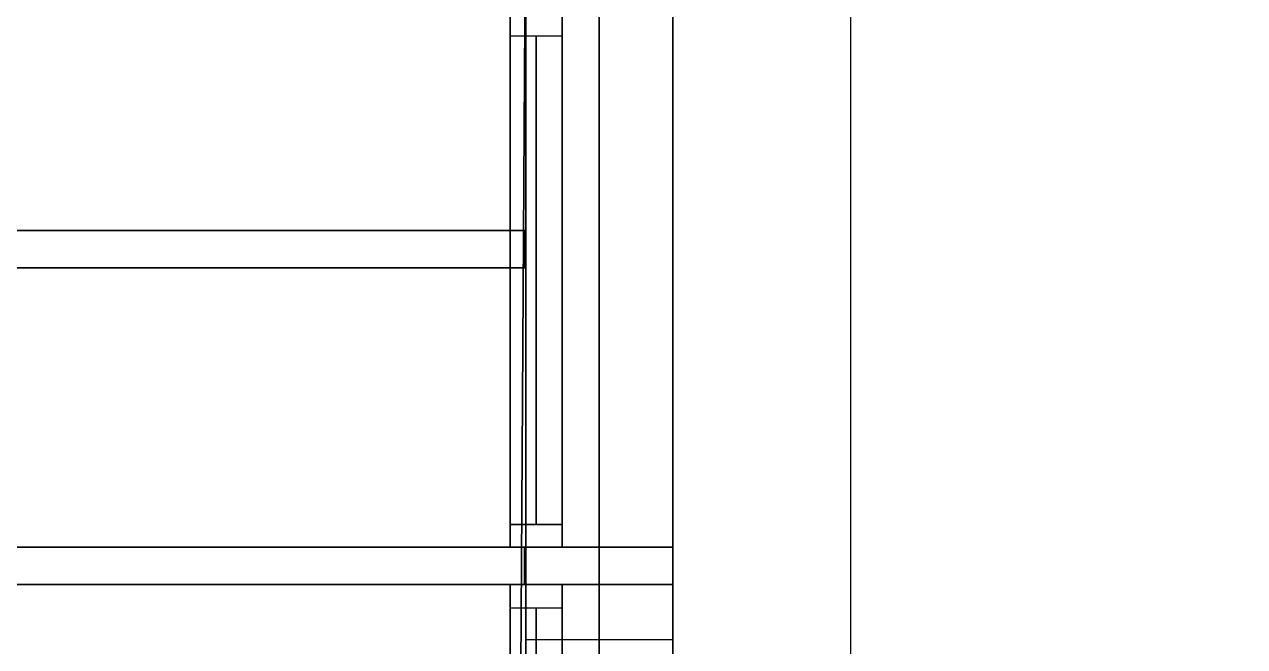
# Model space of a CAD drawing. Header units: millimetres. Extents: x 1429 to 3422, y 966 to 3043.
# Drawn here: x 2759.8 to 2971.5, y 2244.6 to 2352.6 of the extents above; entities that cross this region are included whole.
import ezdxf

# ---------------------------------------------------------------- set-up
doc = ezdxf.new("R2010")
doc.units = ezdxf.units.MM
doc.header["$MEASUREMENT"] = 0
for name, color, linetype in [('3D_BASE HORMIGON', 7, 'Continuous'), ('3D_CARPINTER_A', 7, 'Continuous'), ('3D_CUBIERTA', 7, 'Continuous'), ('3D_MURO', 1, 'Continuous'), ('3D_PILARES', 2, 'Continuous'), ('3D_PISO', 7, 'Continuous'), ('3D_VIDRIO', 131, 'Continuous'), ('3D_VIGAS', 5, 'Continuous')]:
    doc.layers.add(name, color=color, linetype=linetype)

msp = doc.modelspace()

# ---------------------------------------------------------------- linework, layer by layer
at = {"layer": '3D_BASE HORMIGON'}
for p, q in [((2872.29, 2258.63, 180), (2872.29, 2258.63)), ((2846.79, 2245.88, 180), (2846.79, 2245.88, 210)), ((2846.79, 2245.88, 210), (2872.29, 2245.88, 210)), ((2846.79, 2245.88, 180), (2872.29, 2245.88, 180)), ((2872.29, 2245.88, 180), (2872.29, 2245.88, 210))]:
    msp.add_line(p, q, dxfattribs=at)
for points in [[(2872.29, 2602.63), (2872.29, 1914.63), (2322.29, 1914.63), (2322.29, 2161.13), (2296.79, 2161.13), (2296.79, 2162.63), (1984.29, 2162.63), (1984.29, 2382.63), (2184.29, 2382.63), (2184.29, 2602.63), (2872.29, 2602.63)], [(2872.29, 2602.63), (2872.29, 1914.63)], [(2872.29, 1914.63), (2872.29, 2602.63)], [(2872.29, 2602.63), (2872.29, 1914.63)], [(2846.79, 2577.13), (2846.79, 1914.63)], [(2872.29, 2577.13), (2872.29, 1914.63)]]:
    msp.add_lwpolyline(points, dxfattribs=at)
for points in [[(2846.79, 2577.13, 180), (2846.79, 2245.88, 180), (2846.79, 1914.63, 180)], [(2846.79, 1914.63, 210), (2846.79, 2245.88, 210), (2846.79, 2577.13, 210)], [(2859.54, 2577.13, 210), (2859.54, 2245.88, 210), (2859.54, 1914.63, 210)], [(2859.54, 1914.63, 180), (2859.54, 2245.88, 180), (2859.54, 2577.13, 180)], [(2872.29, 1914.63, 210), (2872.29, 2245.88, 210), (2872.29, 2577.13, 210)], [(2872.29, 2577.13, 180), (2872.29, 2245.88, 180), (2872.29, 1914.63, 180)]]:
    msp.add_open_spline(points, degree=2, dxfattribs=at)
at = {"layer": '3D_CARPINTER_A'}
msp.add_polyline3d([(1457.29, 1914.63, 432.63), (1457.29, 1722.63, 432.63), (1657.29, 1722.63, 465.35), (1657.29, 1716.63, 465.35), (1689.23, 1716.63, 470.58), (1689.79, 1500.13, 470.67), (2294.09, 1500.13, 569.56), (2296.79, 1940.96, 570), (2844.09, 1940.13, 659.69), (2846.79, 2380.96, 660), (3394.09, 2380.13, 749.62), (3394.15, 3014.73, 749.57), (2759.79, 3017.13, 645.76), (2759.79, 2794.63, 645.76), (2562.29, 2794.63, 613.45), (2562.29, 2577.13, 613.45), (2209.79, 2577.13, 555.76), (2209.79, 2356.13, 555.76), (2010.79, 2356.13, 523.2), (2010.79, 2136.13, 523.2), (1657.29, 2136.13, 465.35), (1657.29, 1914.63, 465.35), (1457.29, 1914.63, 432.63)], dxfattribs=at)
for points in [[(3422.29, 2354.63, 220), (3055.62, 2061.29, 160), (2053.57, 1259.65, -3.97), (1686.9, 966.32, -63.97)], [(2844.09, 2261.88, 661.03), (2844.09, 2266.19, 661.03), (2844.09, 2274.51, 661.03), (2844.09, 2286.23, 661.03), (2844.09, 2297.38, 661.03), (2844.09, 2308.25, 661.03), (2844.09, 2319.12, 661.03), (2844.09, 2330.27, 661.03), (2844.09, 2341.99, 661.03), (2844.09, 2350.31, 661.03), (2844.09, 2354.63, 661.03)], [(2844.09, 2354.63, 540), (2844.09, 2350.31, 540), (2844.09, 2341.99, 540), (2844.09, 2330.27, 540), (2844.09, 2319.12, 540), (2844.09, 2308.25, 540), (2844.09, 2297.38, 540), (2844.09, 2286.23, 540), (2844.09, 2274.51, 540), (2844.09, 2266.19, 540), (2844.09, 2261.88, 540)], [(2853.09, 2261.88, 661.03), (2853.09, 2266.19, 661.03), (2853.09, 2274.51, 661.03), (2853.09, 2286.23, 661.03), (2853.09, 2297.38, 661.03), (2853.09, 2308.25, 661.03), (2853.09, 2319.12, 661.03), (2853.09, 2330.27, 661.03), (2853.09, 2341.99, 661.03), (2853.09, 2350.31, 661.03), (2853.09, 2354.63, 661.03)], [(2853.09, 2354.63, 540), (2853.09, 2350.31, 540), (2853.09, 2341.99, 540), (2853.09, 2330.27, 540), (2853.09, 2319.12, 540), (2853.09, 2308.25, 540), (2853.09, 2297.38, 540), (2853.09, 2286.23, 540), (2853.09, 2274.51, 540), (2853.09, 2266.19, 540), (2853.09, 2261.88, 540)], [(2844.09, 2350.67, 543.9), (2847.09, 2350.67, 543.9), (2850.09, 2350.67, 543.9), (2853.09, 2350.67, 543.9)], [(2844.09, 2350.67, 543.9), (2844.09, 2350.67, 617.47), (2844.09, 2350.67, 583.57), (2844.09, 2350.67, 657.13)], [(2844.09, 2350.67, 657.13), (2847.09, 2350.67, 657.13), (2850.09, 2350.67, 657.13), (2853.09, 2350.67, 657.13)], [(2853.09, 2350.67, 657.13), (2853.09, 2350.67, 583.57), (2853.09, 2350.67, 617.47), (2853.09, 2350.67, 543.9)], [(2844.09, 2265.84, 657.13), (2844.09, 2265.84, 583.57), (2844.09, 2265.84, 617.47), (2844.09, 2265.84, 543.9)], [(2853.09, 2265.83, 657.13), (2850.09, 2265.83, 657.13), (2847.09, 2265.83, 657.13), (2844.09, 2265.83, 657.13)], [(2844.09, 2265.83, 543.9), (2847.09, 2265.83, 543.9), (2850.09, 2265.83, 543.9), (2853.09, 2265.83, 543.9)], [(2853.09, 2265.83, 543.9), (2853.09, 2265.83, 617.47), (2853.09, 2265.83, 583.57), (2853.09, 2265.83, 657.13)], [(2853.09, 2261.88, 661.03), (2850.09, 2261.88, 661.03), (2847.09, 2261.88, 661.03), (2844.09, 2261.88, 661.03)], [(2844.09, 2261.88, 540), (2847.09, 2261.88, 540), (2850.09, 2261.88, 540), (2853.09, 2261.88, 540)], [(2844.09, 2261.88, 540), (2844.09, 2261.88, 620), (2844.09, 2261.88, 581.03), (2844.09, 2261.88, 661.03)], [(2853.09, 2261.88, 540), (2853.09, 2261.88, 620), (2853.09, 2261.88, 581.03), (2853.09, 2261.88, 661.03)], [(2844.09, 2151.88, 661.03), (2844.09, 2160.51, 661.03), (2844.09, 2177.88, 661.03), (2844.09, 2203.63, 661.03), (2844.09, 2229.37, 661.03), (2844.09, 2246.74, 661.03), (2844.09, 2255.38, 661.03)], [(2844.09, 2255.38, 661.03), (2847.09, 2255.38, 661.03), (2850.09, 2255.38, 661.03), (2853.09, 2255.38, 661.03)], [(2844.09, 2255.38, 661.03), (2844.09, 2255.38, 581.03), (2844.09, 2255.38, 620), (2844.09, 2255.38, 540)], [(2844.09, 2255.38, 540), (2847.09, 2255.38, 540), (2850.09, 2255.38, 540), (2853.09, 2255.38, 540)], [(2844.09, 2255.38, 540), (2844.09, 2246.74, 540), (2844.09, 2229.37, 540), (2844.09, 2203.63, 540), (2844.09, 2177.88, 540), (2844.09, 2160.51, 540), (2844.09, 2151.88, 540)], [(2853.09, 2151.88, 661.03), (2853.09, 2160.51, 661.03), (2853.09, 2177.88, 661.03), (2853.09, 2203.63, 661.03), (2853.09, 2229.37, 661.03), (2853.09, 2246.74, 661.03), (2853.09, 2255.38, 661.03)], [(2853.09, 2255.38, 540), (2853.09, 2246.74, 540), (2853.09, 2229.37, 540), (2853.09, 2203.63, 540), (2853.09, 2177.88, 540), (2853.09, 2160.51, 540), (2853.09, 2151.88, 540)], [(2853.09, 2255.38, 661.03), (2853.09, 2255.38, 581.03), (2853.09, 2255.38, 620), (2853.09, 2255.38, 540)], [(2844.09, 2251.37, 543.9), (2847.09, 2251.37, 543.9), (2850.09, 2251.37, 543.9), (2853.09, 2251.37, 543.9)], [(2844.09, 2251.37, 543.9), (2844.09, 2251.37, 617.47), (2844.09, 2251.37, 583.57), (2844.09, 2251.37, 657.13)], [(2844.09, 2251.37, 657.13), (2847.09, 2251.37, 657.13), (2850.09, 2251.37, 657.13), (2853.09, 2251.37, 657.13)], [(2853.09, 2155.88, 657.13), (2853.09, 2163.87, 657.13), (2853.09, 2179.87, 657.13), (2853.09, 2203.63, 657.13), (2853.09, 2227.38, 657.13), (2853.09, 2243.39, 657.13), (2853.09, 2251.37, 657.13)], [(2853.09, 2251.37, 543.9), (2853.09, 2243.39, 543.9), (2853.09, 2227.38, 543.9), (2853.09, 2203.63, 543.9), (2853.09, 2179.87, 543.9), (2853.09, 2163.87, 543.9), (2853.09, 2155.88, 543.9)], [(2853.09, 2251.37, 657.13), (2853.09, 2251.37, 583.57), (2853.09, 2251.37, 617.47), (2853.09, 2251.37, 543.9)]]:
    msp.add_open_spline(points, degree=3, dxfattribs=at)
for points, knots in [([(2844.09, 2265.84, 543.9), (2844.09, 2268.75, 543.9), (2844.09, 2275.72, 543.9), (2844.09, 2286.23, 543.9), (2844.09, 2297.38, 543.9), (2844.09, 2308.25, 543.9), (2844.09, 2319.12, 543.9), (2844.09, 2330.27, 543.9), (2844.09, 2340.78, 543.9), (2844.09, 2347.75, 543.9), (2844.09, 2350.67, 543.9)], [-423, -423, -423, -423, -414.0625, -401.125, -388.1875, -375.25, -362.3125, -349.375, -336.4375, -327.5, -327.5, -327.5, -327.5]), ([(2844.09, 2350.67, 657.13), (2844.09, 2347.75, 657.13), (2844.09, 2340.78, 657.13), (2844.09, 2330.27, 657.13), (2844.09, 2319.12, 657.13), (2844.09, 2308.25, 657.13), (2844.09, 2297.38, 657.13), (2844.09, 2286.23, 657.13), (2844.09, 2275.72, 657.13), (2844.09, 2268.75, 657.13), (2844.09, 2265.84, 657.13)], [-95.5, -95.5, -95.5, -95.5, -86.5625, -73.625, -60.6875, -47.75, -34.8125, -21.875, -8.9375, 0, 0, 0, 0]), ([(2853.09, 2265.83, 657.13), (2853.09, 2273.63, 657.13), (2853.09, 2284.56, 657.13), (2853.09, 2298.22, 657.13), (2853.09, 2308.25, 657.13), (2853.09, 2318.28, 657.13), (2853.09, 2331.94, 657.13), (2853.09, 2342.87, 657.13), (2853.09, 2350.67, 657.13)], [0, 0, 0, 0, 23.875, 35.8125, 47.75, 59.6875, 71.625, 95.5, 95.5, 95.5, 95.5]), ([(2853.09, 2350.67, 543.9), (2853.09, 2342.87, 543.9), (2853.09, 2331.94, 543.9), (2853.09, 2318.28, 543.9), (2853.09, 2308.25, 543.9), (2853.09, 2298.22, 543.9), (2853.09, 2284.56, 543.9), (2853.09, 2273.63, 543.9), (2853.09, 2265.83, 543.9)], [327.5, 327.5, 327.5, 327.5, 351.375, 363.3125, 375.25, 387.1875, 399.125, 423, 423, 423, 423]), ([(2844.09, 2155.88, 543.9), (2844.09, 2163.19, 543.9), (2844.09, 2179.2, 543.9), (2844.09, 2203.63, 543.9), (2844.09, 2228.05, 543.9), (2844.09, 2244.06, 543.9), (2844.09, 2251.37, 543.9)], [-423, -423, -423, -423, -401.125, -375.25, -349.375, -327.5, -327.5, -327.5, -327.5]), ([(2844.09, 2251.37, 657.13), (2844.09, 2244.06, 657.13), (2844.09, 2228.05, 657.13), (2844.09, 2203.63, 657.13), (2844.09, 2179.2, 657.13), (2844.09, 2163.19, 657.13), (2844.09, 2155.88, 657.13)], [-95.5, -95.5, -95.5, -95.5, -73.625, -47.75, -21.875, 0, 0, 0, 0])]:
    msp.add_open_spline(points, degree=3, knots=knots, dxfattribs=at)
at = {"layer": '3D_CUBIERTA', "extrusion": (-4.29966e-06, -0.000702019, 1)}
for points in [[(2844.09, 1940.59), (2846.79, 2381.43)], [(2846.79, 2381.43), (2844.09, 1940.59)]]:
    msp.add_lwpolyline(points, dxfattribs=at)
at = {"layer": '3D_CUBIERTA'}
for points in [[(2872.29, 1914.63, 667.17), (2872.29, 2134.63, 667.17), (2872.29, 2354.63, 667.17)], [(2872.29, 2354.63, 672.17), (2872.29, 2134.63, 672.17), (2872.29, 1914.63, 672.17)]]:
    msp.add_open_spline(points, degree=2, dxfattribs=at)
at = {"layer": '3D_MURO', "extrusion": (-0.161489, 0, 0.986875)}
msp.add_lwpolyline([(-1942.63, 1479.65), (-1694.63, 1479.65), (-1694.63, 1710.68), (-1474.63, 1710.68), (-1474.63, 2384.53), (-1914.63, 2384.53), (-1914.63, 2941.84), (-2354.63, 2941.84), (-2354.63, 3499.16), (-3042.63, 3499.16), (-3042.63, 2802.01), (-2822.63, 2802.01), (-2822.63, 2599.35), (-2602.63, 2599.35), (-2602.63, 2244.69), (-2382.63, 2244.69), (-2382.63, 2042.03), (-2162.63, 2042.03), (-2162.63, 1682.31), (-1942.63, 1682.31), (-1942.63, 1479.65)], dxfattribs=at)
at = {"layer": '3D_MURO'}
for points, degree in [([(2846.79, 1914.63, 210), (2846.79, 2135.13, 210), (2846.79, 2355.63, 210), (2846.79, 2576.13, 210)], 3), ([(2872.29, 1914.63, 210), (2872.29, 2135.13, 210), (2872.29, 2355.63, 210), (2872.29, 2576.13, 210)], 3), ([(2846.79, 2380.96, 540), (2846.79, 2160.54, 540), (2846.79, 1940.13, 540)], 2), ([(2872.29, 1940.13, 540), (2872.29, 2160.54, 540), (2872.29, 2380.96, 540)], 2)]:
    msp.add_open_spline(points, degree=degree, dxfattribs=at)
at = {"layer": '3D_PILARES'}
for p, q in [((2846.79, 2261.88, 540), (2846.79, 2261.88, 660)), ((2872.29, 2261.88, 540), (2872.29, 2261.88, 664.17)), ((2846.79, 2255.38, 540), (2846.79, 2255.38, 660)), ((2872.29, 2255.38, 540), (2872.29, 2255.38, 664.17))]:
    msp.add_line(p, q, dxfattribs=at)
for points in [[(2846.79, 2261.88), (2846.79, 2255.38)], [(2872.29, 2261.88), (2846.79, 2261.88)], [(2872.29, 2255.38), (2872.29, 2261.88)], [(2846.79, 2255.38), (2872.29, 2255.38)]]:
    msp.add_lwpolyline(points, dxfattribs=at)
for points in [[(2846.79, 2255.38, 660), (2846.79, 2257.54, 660), (2846.79, 2259.71, 660), (2846.79, 2261.88, 660)], [(2846.79, 2261.88, 660), (2855.29, 2261.88, 661.39), (2863.79, 2261.88, 662.78), (2872.29, 2261.88, 664.17)], [(2872.29, 2261.88, 664.17), (2872.29, 2259.71, 664.17), (2872.29, 2257.54, 664.17), (2872.29, 2255.38, 664.17)], [(2872.29, 2255.38, 664.17), (2863.79, 2255.38, 662.78), (2855.29, 2255.38, 661.39), (2846.79, 2255.38, 660)]]:
    msp.add_open_spline(points, degree=3, dxfattribs=at)
at = {"layer": '3D_PISO'}
msp.add_lwpolyline([(2209.79, 2577.13), (2846.79, 2577.13), (2846.79, 1914.63), (2322.29, 1914.63), (2322.29, 1940.13), (2296.79, 1940.13), (2296.79, 2136.13), (2209.79, 2136.13), (2209.79, 2161.13), (2010.79, 2161.13), (2010.79, 2356.13), (2209.79, 2356.13), (2209.79, 2577.13)], dxfattribs=at)
for points in [[(2846.79, 2577.13, 180), (2846.79, 2245.88, 180), (2846.79, 1914.63, 180)], [(2846.79, 1914.63, 210), (2846.79, 2245.88, 210), (2846.79, 2577.13, 210)]]:
    msp.add_open_spline(points, degree=2, dxfattribs=at)
at = {"layer": '3D_VIDRIO'}
for points in [[(2848.59, 2265.83, 543.9), (2848.59, 2273.09, 543.9), (2848.59, 2287.42, 543.9), (2848.59, 2308.25, 543.9), (2848.59, 2329.08, 543.9), (2848.59, 2343.4, 543.9), (2848.59, 2350.67, 543.9)], [(2848.59, 2350.67, 657.13), (2848.59, 2343.41, 657.13), (2848.59, 2329.08, 657.13), (2848.59, 2308.25, 657.13), (2848.59, 2287.42, 657.13), (2848.59, 2273.09, 657.13), (2848.59, 2265.83, 657.13)], [(2848.59, 2265.83, 657.13), (2848.59, 2265.83, 583.57), (2848.59, 2265.83, 617.47), (2848.59, 2265.83, 543.9)], [(2848.59, 2155.88, 543.9), (2848.59, 2185.59, 543.9), (2848.59, 2221.66, 543.9), (2848.59, 2251.37, 543.9)], [(2848.59, 2251.37, 657.13), (2848.59, 2221.66, 657.13), (2848.59, 2185.59, 657.13), (2848.59, 2155.88, 657.13)]]:
    msp.add_open_spline(points, degree=3, dxfattribs=at)
at = {"layer": '3D_VIDRIO', "extrusion": (1, -2.66941e-09, 2.53897e-14)}
msp.add_open_spline([(2848.59, 2350.67, 543.9), (2848.59, 2350.67, 617.47), (2848.59, 2350.67, 583.57), (2848.59, 2350.67, 657.13)], degree=3, dxfattribs=at)
at = {"layer": '3D_VIDRIO', "extrusion": (-1, 0, 0)}
msp.add_open_spline([(2848.59, 2251.37, 543.9), (2848.59, 2251.37, 617.47), (2848.59, 2251.37, 583.57), (2848.59, 2251.37, 657.13)], degree=3, dxfattribs=at)
at = {"layer": '3D_VIGAS', "extrusion": (-0.161488, -0.001414, 0.986874)}
msp.add_open_spline([(2846.79, 2316.88, 660), (2796.2, 2316.88, 651.72), (2665.72, 2316.88, 630.37), (2437.13, 2316.88, 592.97), (2299.64, 2316.88, 570.47), (2223.85, 2316.88, 558.07), (2209.79, 2316.88, 555.76)], degree=3, knots=[1249.646178, 1249.646178, 1249.646178, 1249.646178, 1403.41445, 1480.298587, 1557.182723, 1574.743766, 1574.743766, 1574.743766, 1574.743766], dxfattribs=at)
at = {"layer": '3D_VIGAS'}
for points, knots in [([(2209.79, 2316.88, 510.76), (2220.41, 2316.88, 512.5), (2292.7, 2316.88, 524.33), (2427.18, 2316.88, 546.34), (2658.27, 2316.88, 584.15), (2792.56, 2316.88, 606.13), (2846.54, 2316.88, 614.96)], [915.829862, 915.829862, 915.829862, 915.829862, 929.109634, 1005.99377, 1082.877906, 1236.646178, 1236.646178, 1236.646178, 1236.646178]), ([(2846.54, 2310.38, 614.96), (2792.56, 2310.38, 606.13), (2658.27, 2310.38, 584.15), (2427.18, 2310.38, 546.34), (2292.7, 2310.38, 524.33), (2220.41, 2310.38, 512.5), (2209.79, 2310.38, 510.76)], [0, 0, 0, 0, 153.768272, 230.652408, 307.536545, 320.816316, 320.816316, 320.816316, 320.816316]), ([(2209.79, 2310.38, 555.76), (2223.85, 2310.38, 558.07), (2299.64, 2310.38, 570.47), (2437.13, 2310.38, 592.97), (2665.72, 2310.38, 630.37), (2796.2, 2310.38, 651.72), (2846.79, 2310.38, 660)], [2161.194768, 2161.194768, 2161.194768, 2161.194768, 2178.755812, 2255.639948, 2332.524084, 2486.292356, 2486.292356, 2486.292356, 2486.292356]), ([(2209.79, 2261.88, 510.76), (2220.41, 2261.88, 512.5), (2292.7, 2261.88, 524.33), (2427.18, 2261.88, 546.34), (2658.27, 2261.88, 584.15), (2792.56, 2261.88, 606.13), (2846.54, 2261.88, 614.96)], [915.829862, 915.829862, 915.829862, 915.829862, 929.109634, 1005.99377, 1082.877906, 1236.646178, 1236.646178, 1236.646178, 1236.646178]), ([(2846.54, 2255.38, 614.96), (2792.56, 2255.38, 606.13), (2658.27, 2255.38, 584.15), (2427.18, 2255.38, 546.34), (2292.7, 2255.38, 524.33), (2220.41, 2255.38, 512.5), (2209.79, 2255.38, 510.76)], [0, 0, 0, 0, 153.768272, 230.652408, 307.536545, 320.816316, 320.816316, 320.816316, 320.816316]), ([(2209.79, 2255.38, 555.76), (2223.85, 2255.38, 558.07), (2299.64, 2255.38, 570.47), (2437.13, 2255.38, 592.97), (2665.72, 2255.38, 630.37), (2796.2, 2255.38, 651.72), (2846.79, 2255.38, 660)], [2161.194768, 2161.194768, 2161.194768, 2161.194768, 2178.755812, 2255.639948, 2332.524084, 2486.292356, 2486.292356, 2486.292356, 2486.292356])]:
    msp.add_open_spline(points, degree=3, knots=knots, dxfattribs=at)
for points in [[(2846.54, 2316.88, 614.96), (2846.54, 2314.71, 614.96), (2846.54, 2312.54, 614.96), (2846.54, 2310.38, 614.96)], [(2846.79, 2310.38, 660), (2846.79, 2312.54, 660), (2846.79, 2314.71, 660), (2846.79, 2316.88, 660)], [(2846.54, 2261.88, 614.96), (2846.54, 2259.71, 614.96), (2846.54, 2257.54, 614.96), (2846.54, 2255.38, 614.96)], [(2846.79, 2255.38, 660), (2846.79, 2257.54, 660), (2846.79, 2259.71, 660), (2846.79, 2261.88, 660)]]:
    msp.add_open_spline(points, degree=3, dxfattribs=at)
at = {"layer": '3D_VIGAS', "extrusion": (1.1329e-11, 1, -6.08746e-14)}
for points in [[(2846.79, 2316.88, 660), (2846.79, 2316.88, 652.5), (2846.74, 2316.88, 637.49), (2846.62, 2316.88, 622.47), (2846.54, 2316.88, 614.96)], [(2846.79, 2261.88, 660), (2846.79, 2261.88, 652.5), (2846.74, 2261.88, 637.49), (2846.62, 2261.88, 622.47), (2846.54, 2261.88, 614.96)]]:
    msp.add_open_spline(points, degree=3, dxfattribs=at)
at = {"layer": '3D_VIGAS', "extrusion": (0, 1, 0)}
for points in [[(2846.79, 2310.38, 660), (2846.79, 2310.38, 652.5), (2846.74, 2310.38, 637.49), (2846.62, 2310.38, 622.47), (2846.54, 2310.38, 614.96)], [(2846.79, 2255.38, 660), (2846.79, 2255.38, 652.5), (2846.74, 2255.38, 637.49), (2846.62, 2255.38, 622.47), (2846.54, 2255.38, 614.96)]]:
    msp.add_open_spline(points, degree=3, dxfattribs=at)
at = {"layer": '3D_VIGAS', "extrusion": (-0.161488, -0.001523, 0.986873)}
msp.add_open_spline([(2846.79, 2261.88, 660), (2796.2, 2261.88, 651.72), (2665.72, 2261.88, 630.37), (2437.13, 2261.88, 592.97), (2299.64, 2261.88, 570.47), (2223.85, 2261.88, 558.07), (2209.79, 2261.88, 555.76)], degree=3, knots=[1249.646178, 1249.646178, 1249.646178, 1249.646178, 1403.41445, 1480.298587, 1557.182723, 1574.743766, 1574.743766, 1574.743766, 1574.743766], dxfattribs=at)

doc.saveas('drawing.dxf')
